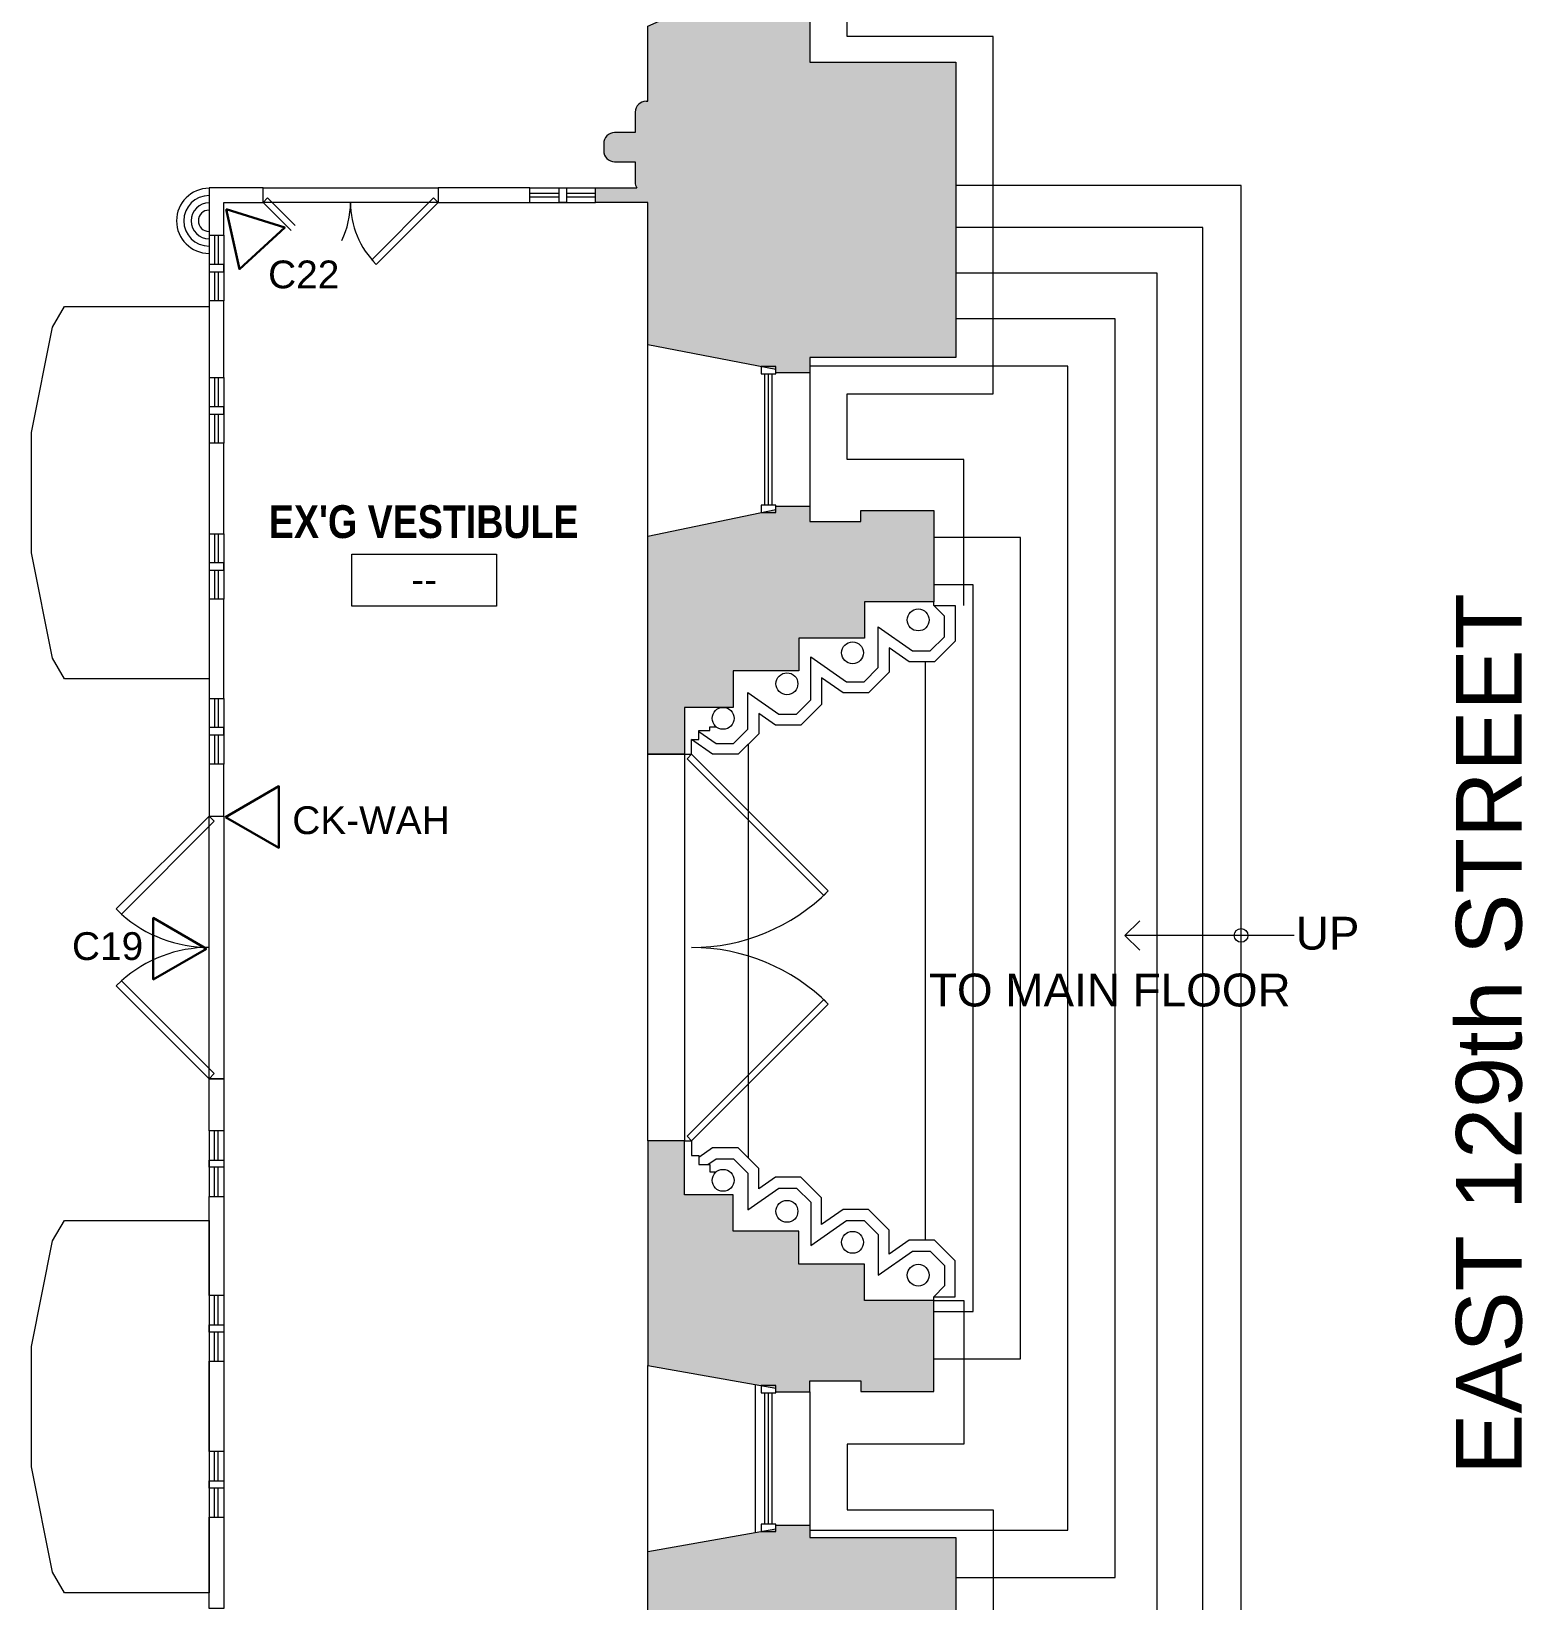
# Model space of a CAD drawing. Header units: inches. Extents: x 891 to 14187, y -1169 to 3232.
# Drawn here: x 6823.7 to 7232.7, y 1950.7 to 2381.1 of the extents above; entities that cross this region are included whole.
import ezdxf

# ---------------------------------------------------------------- set-up
doc = ezdxf.new("R2010")
doc.units = ezdxf.units.IN
doc.header["$MEASUREMENT"] = 0
doc.linetypes.add('IMPORT-IMPORT-HIDDEN2', pattern=[0.1875, 0.125, -0.0625])
doc.layers.add('_DROPS_IDFS', color=7, linetype='Continuous')
for name, color, linetype, lineweight in [('_OPTEC_LAYER', 1, 'Continuous', 30), ('A-ANNO-RM TAG', 7, 'Continuous', 9), ('A-DOOR-EXG', 7, 'Continuous', 9), ('A-DOOR-HEAD', 7, 'IMPORT-IMPORT-HIDDEN2', 9), ('A-Hatch', 7, 'Continuous', 9), ('A-STAIR-EX_G', 7, 'Continuous', 9), ('EX-EXT-CORE', 7, 'Continuous', 9), ('EX-Int Wall', 7, 'Continuous', 9), ('EX-Windows', 7, 'Continuous', 9), ('G-ANNO-TEXT', 7, 'Continuous', 9), ('MUC-LOW_WALL', 7, 'Continuous', 9), ('MUC-Text', 7, 'Continuous', 9), ('SPEAKER', 10, 'Continuous', 20)]:
    doc.layers.add(name, color=color, linetype=linetype, lineweight=lineweight)
doc.styles.add('Arial', font='arial.ttf', dxfattribs={"height": 7.623})
doc.styles.add('Arial Narrow_B', font='ARIALNB.TTF', dxfattribs={"height": 9})
doc.styles.add('Arial_2', font='arial.ttf', dxfattribs={"height": 4.5})
doc.styles.add('Arial_3', font='arial.ttf', dxfattribs={"height": 18})

msp = doc.modelspace()

# ---------------------------------------------------------------- hatches: boundary and pattern name
at = {"layer": 'A-Hatch'}
h = msp.add_hatch(color=9, dxfattribs=at)
h.paths.add_polyline_path([(6992.79, 2182.9), (7002.79, 2182.9), (7002.79, 2195.7), (7016.21, 2195.7), (7016.21, 2205.7), (7034.21, 2205.7), (7034.21, 2214.7), (7052.21, 2214.7), (7052.21, 2224.7), (7071.21, 2224.7), (7071.21, 2249.7), (7051.21, 2249.7), (7051.21, 2246.7), (7037.21, 2246.7), (7037.21, 2250.88), (7027.88, 2250.88), (7027.88, 2250.03), (6992.79, 2242.71), (6992.79, 2205.64)])
h.paths.add_polyline_path([(7037.21, 2287.5), (7037.21, 2291.7), (7077.21, 2291.7), (7077.21, 2372.7), (7037.21, 2372.7), (7037.21, 2391.67), (7032.71, 2391.67), (7032.71, 2397.67), (7015, 2397.67), (7015, 2393.67), (7010.5, 2393.67), (7008.05, 2389.37), (6992.79, 2382.56), (6992.79, 2361.99), (6992.32, 2361.99), (6991.54, 2361.89), (6990.82, 2361.59), (6990.2, 2361.11), (6989.72, 2360.49), (6989.42, 2359.76), (6989.32, 2358.99), (6989.32, 2353.35), (6983.67, 2353.35), (6982.9, 2353.24), (6982.17, 2352.94), (6981.55, 2352.47), (6981.08, 2351.85), (6980.78, 2351.12), (6980.67, 2350.35), (6980.67, 2348.39), (6980.78, 2347.61), (6981.08, 2346.89), (6981.55, 2346.27), (6982.17, 2345.79), (6982.9, 2345.49), (6983.67, 2345.39), (6989.32, 2345.39), (6989.32, 2339.75), (6989.36, 2339.21), (6989.51, 2338.69), (6989.74, 2338.2), (6978.44, 2338.2), (6978.44, 2334.2), (6992.79, 2334.2), (6992.79, 2295.17), (7027.88, 2288.42), (7027.88, 2287.5)])
h = msp.add_hatch(color=9, dxfattribs=at)
h.paths.add_polyline_path([(7015, 1858.63), (7034.71, 1858.63), (7034.71, 1865.63), (7039.21, 1865.63), (7039.21, 1887.04), (7077.21, 1887.04), (7077.21, 1968.04), (7037.21, 1968.04), (7037.21, 1971.38), (7027.88, 1971.38), (7027.88, 1970.4), (6992.79, 1964.21), (6992.79, 1922.66), (6978.44, 1922.66), (6978.44, 1918.66), (6992.79, 1918.66), (6992.79, 1917.95), (6992.05, 1917.98), (6991.33, 1917.82), (6990.66, 1917.49), (6990.1, 1917.01), (6989.67, 1916.41), (6989.41, 1915.72), (6989.32, 1914.99), (6989.32, 1909.35), (6983.67, 1909.35), (6982.97, 1909.26), (6982.3, 1909.01), (6981.71, 1908.61), (6981.23, 1908.09), (6980.89, 1907.46), (6980.71, 1906.77), (6980.69, 1906.06), (6980.84, 1905.37), (6980.69, 1904.67), (6980.71, 1903.96), (6980.89, 1903.27), (6981.23, 1902.65), (6981.71, 1902.12), (6982.3, 1901.72), (6982.97, 1901.47), (6983.67, 1901.39), (6989.32, 1901.39), (6989.32, 1895.75), (6989.41, 1895.01), (6989.67, 1894.32), (6990.1, 1893.72), (6990.66, 1893.24), (6991.33, 1892.91), (6992.05, 1892.76), (6992.79, 1892.78), (6992.79, 1875.74), (7009.13, 1866.95), (7010.5, 1863.19), (7015, 1863.19)])
h.paths.add_polyline_path([(7037.21, 2008), (7037.21, 2011.04), (7051.21, 2011.04), (7051.21, 2008.04), (7071.21, 2008.04), (7071.21, 2033.04), (7052.21, 2033.04), (7052.21, 2043.04), (7034.21, 2043.04), (7034.21, 2052.04), (7016.21, 2052.04), (7016.21, 2062.04), (7002.79, 2062.04), (7002.79, 2076.85), (6992.79, 2076.85), (6992.79, 2015.17), (7027.88, 2008.98), (7027.88, 2008)])

# ---------------------------------------------------------------- linework, layer by layer
at = {"layer": '_DROPS_IDFS', "color": 1, "lineweight": 30}
for points in [[(6877.11, 2332.41), (6880.76, 2315.92), (6893.21, 2327.33)], [(6876.99, 2165.64), (6891.61, 2157.2), (6891.61, 2174.09)], [(6871.78, 2129.53), (6857.16, 2137.97), (6857.16, 2121.09)]]:
    msp.add_lwpolyline(points, close=True, dxfattribs=at)
at = {"layer": 'A-ANNO-RM TAG', "color": 9, "flags": 128}
msp.add_lwpolyline([(6911.62, 2237.73), (6951.3, 2237.73), (6951.3, 2223.51), (6911.62, 2223.51)], close=True, dxfattribs=at)
at = {"layer": 'A-DOOR-EXG', "color": 8}
for p, q in [((6887.25, 2334.2), (6888.49, 2335.44)), ((6894.96, 2326.5), (6887.25, 2334.2)), ((6888.49, 2335.44), (6896.07, 2327.86)), ((6934.02, 2335.44), (6917.05, 2318.47)), ((6918.28, 2317.23), (6935.25, 2334.2)), ((6935.25, 2334.2), (6934.02, 2335.44)), ((6917.05, 2318.47), (6918.28, 2317.23)), ((7004.79, 2182.85), (7003.55, 2181.61)), ((7042.26, 2145.37), (7004.79, 2182.85)), ((7003.55, 2181.61), (7041.02, 2144.13)), ((7041.02, 2144.13), (7042.26, 2145.37)), ((7003.55, 2078.08), (7041.02, 2115.56)), ((7042.26, 2114.32), (7004.79, 2076.85)), ((7041.02, 2115.56), (7042.26, 2114.32)), ((7004.79, 2076.85), (7003.55, 2078.08))]:
    msp.add_line(p, q, dxfattribs=at)
msp.add_lwpolyline([(6872.47, 2165.87), (6847.01, 2140.42), (6848.43, 2139), (6873.88, 2164.46)], close=True, dxfattribs=at)
at = {"layer": 'A-DOOR-EXG', "color": 8, "flags": 128}
msp.add_lwpolyline([(6872.47, 2093.87), (6847.01, 2119.33), (6848.43, 2120.74), (6873.88, 2095.29)], close=True, dxfattribs=at)
at = {"layer": 'A-DOOR-EXG', "color": 8}
for centre, radius, start, end in [((6887.25, 2334.2), 24, 334.2511, 0), ((6935.25, 2334.2), 24, 180, 225), ((7004.79, 2182.85), 53, 270, 315), ((6872.55, 2166.3), 36.43, 228.5347, 269.8762), ((6872.55, 2093.45), 36.43, 90.1238, 131.4653), ((7004.79, 2076.85), 53, 45, 90)]:
    msp.add_arc(centre, radius, start, end, dxfattribs=at)
at = {"layer": 'A-DOOR-HEAD', "color": 8, "linetype": 'Continuous'}
for p, q in [((6887.25, 2338.2), (6935.25, 2338.2)), ((6887.25, 2334.2), (6887.25, 2338.2)), ((6935.25, 2338.2), (6935.25, 2334.2)), ((6935.25, 2334.2), (6887.25, 2334.2)), ((6992.79, 2182.9), (7002.79, 2182.9)), ((6992.79, 2076.85), (6992.79, 2182.9)), ((7002.79, 2182.9), (7002.79, 2076.85)), ((6872.47, 2165.87), (6876.47, 2165.87)), ((6872.47, 2093.87), (6872.47, 2165.87)), ((6876.47, 2165.87), (6876.47, 2093.87)), ((6876.47, 2093.87), (6872.47, 2093.87)), ((7002.79, 2076.85), (6992.79, 2076.85))]:
    msp.add_line(p, q, dxfattribs=at)
at = {"layer": 'A-Hatch', "color": 9}
msp.add_line((7027.88, 2008), (7027.88, 2008.98), dxfattribs=at)
at = {"layer": 'A-STAIR-EX_G', "color": 8}
for p, q in [((7155.46, 2338.82), (7077.21, 2338.82)), ((7155.46, 1921.54), (7155.46, 2338.82)), ((7144.96, 2327.32), (7077.21, 2327.32)), ((7144.96, 1933.04), (7144.96, 2327.32)), ((7132.46, 2314.82), (7077.21, 2314.82)), ((7132.46, 1945.54), (7132.46, 2314.82)), ((7120.96, 2302.32), (7077.21, 2302.32)), ((7120.96, 1957.04), (7120.96, 2302.32)), ((7107.96, 2289.32), (7037.21, 2289.32)), ((7107.96, 1970.04), (7107.96, 2289.32)), ((7094.96, 2242.32), (7071.21, 2242.32)), ((7094.96, 2017.04), (7094.96, 2242.32)), ((7081.96, 2229.32), (7071.21, 2229.32)), ((7081.96, 2030.04), (7081.96, 2229.32)), ((7068.96, 2049.54), (7068.96, 2208.2)), ((7020.38, 2072.07), (7020.38, 2185.67)), ((7071.21, 2030.04), (7081.96, 2030.04)), ((7071.21, 2017.04), (7094.96, 2017.04)), ((7037.21, 1970.04), (7107.96, 1970.04)), ((7077.21, 1957.04), (7120.96, 1957.04))]:
    msp.add_line(p, q, dxfattribs=at)
at = {"layer": 'EX-EXT-CORE', "color": 8, "flags": 128}
for points in [[(6992.32, 2361.99), (6992.79, 2361.99), (6992.79, 2382.56), (7008.05, 2389.37), (7010.5, 2393.67), (7015, 2393.67), (7015, 2397.67), (7032.71, 2397.67), (7032.71, 2391.67), (7037.21, 2391.67), (7037.21, 2372.7), (7077.21, 2372.7), (7077.21, 2291.7), (7037.21, 2291.7), (7037.21, 2287.5), (7027.88, 2287.5), (7027.88, 2288.42), (6992.79, 2295.17), (6992.79, 2334.2), (6978.44, 2334.2), (6978.44, 2338.2), (6989.74, 2338.2)], [(6989.32, 2358.99), (6989.32, 2353.35), (6983.67, 2353.35)], [(6980.67, 2350.35), (6980.67, 2349.37), (6980.67, 2348.39)], [(6983.67, 2345.39), (6989.32, 2345.39), (6989.32, 2339.75)], [(7027.88, 2008), (7037.21, 2008), (7037.21, 2011.04), (7051.21, 2011.04), (7051.21, 2008.04), (7071.21, 2008.04), (7071.21, 2033.04), (7052.21, 2033.04), (7052.21, 2043.04), (7034.21, 2043.04), (7034.21, 2052.04), (7016.21, 2052.04), (7016.21, 2062.04), (7002.79, 2062.04), (7002.79, 2076.85), (6992.79, 2076.85), (6992.79, 2015.17), (7027.88, 2008.98)], [(6992.32, 1917.99), (6992.79, 1917.99), (6992.79, 1918.66), (6978.44, 1918.66), (6978.44, 1922.66), (6992.79, 1922.66), (6992.79, 1964.21), (7027.88, 1970.4), (7027.88, 1971.38), (7037.21, 1971.38), (7037.21, 1968.04), (7077.21, 1968.04), (7077.21, 1887.04), (7039.21, 1887.04), (7039.21, 1865.63), (7034.71, 1865.63), (7034.71, 1858.63), (7015, 1858.63), (7015, 1863.19), (7010.5, 1863.19), (7009.13, 1866.95), (6992.79, 1875.74), (6992.79, 1892.75), (6992.32, 1892.75)]]:
    msp.add_lwpolyline(points, dxfattribs=at)
for points in [[(6876.47, 2325.2), (6876.47, 2334.2), (6887.25, 2334.2), (6887.25, 2338.2), (6872.47, 2338.2), (6872.47, 2325.2)], [(6960.44, 2338.2), (6935.25, 2338.2), (6935.25, 2334.2), (6960.44, 2334.2)], [(6970.44, 2338.2), (6970.44, 2334.2), (6968.44, 2334.2), (6968.44, 2338.2)], [(6872.47, 2315.2), (6876.47, 2315.2), (6876.47, 2317.2), (6872.47, 2317.2)], [(6876.47, 2286.17), (6876.47, 2307.2), (6872.47, 2307.2), (6872.47, 2286.17)], [(6872.47, 2276.17), (6876.47, 2276.17), (6876.47, 2278.17), (6872.47, 2278.17)], [(6876.47, 2243.36), (6876.47, 2268.17), (6872.47, 2268.17), (6872.47, 2243.36)], [(7002.79, 2195.7), (7002.79, 2182.9), (6992.79, 2182.9), (6992.79, 2242.71), (7027.88, 2250.03), (7027.88, 2250.88), (7037.21, 2250.88), (7037.21, 2246.7), (7051.21, 2246.7), (7051.21, 2249.7), (7071.21, 2249.7), (7071.21, 2224.7), (7052.21, 2224.7), (7052.21, 2214.7), (7034.21, 2214.7), (7034.21, 2205.7), (7016.21, 2205.7), (7016.21, 2195.7)], [(6872.47, 2233.36), (6876.47, 2233.36), (6876.47, 2235.36), (6872.47, 2235.36)], [(6876.47, 2198.18), (6876.47, 2225.36), (6872.47, 2225.36), (6872.47, 2198.18)], [(6872.47, 2188.18), (6876.47, 2188.18), (6876.47, 2190.18), (6872.47, 2190.18)], [(6876.47, 2165.87), (6876.47, 2180.18), (6872.47, 2180.18), (6872.47, 2165.87)], [(6876.47, 2093.87), (6876.47, 2079.56), (6872.47, 2079.56), (6872.47, 2093.87)], [(6872.47, 2071.56), (6876.47, 2071.56), (6876.47, 2069.56), (6872.47, 2069.56)], [(6876.47, 2061.56), (6876.47, 2034.38), (6872.47, 2034.38), (6872.47, 2061.56)], [(6872.47, 2026.38), (6876.47, 2026.38), (6876.47, 2024.38), (6872.47, 2024.38)], [(6876.47, 2016.38), (6876.47, 1991.57), (6872.47, 1991.57), (6872.47, 2016.38)], [(6872.47, 1983.57), (6876.47, 1983.57), (6876.47, 1981.57), (6872.47, 1981.57)], [(6876.47, 1973.57), (6876.47, 1948.54), (6872.47, 1948.54), (6872.47, 1973.57)]]:
    msp.add_lwpolyline(points, close=True, dxfattribs=at)
at = {"layer": 'EX-EXT-CORE', "color": 8}
for centre, start, end in [((6992.32, 2358.99), 90, 180), ((6983.67, 2350.35), 90, 180), ((6983.67, 2348.39), 180, 270), ((6992.32, 2339.75), 180, 210.9625)]:
    msp.add_arc(centre, 3, start, end, dxfattribs=at)
at = {"layer": 'EX-Int Wall', "color": 8}
for p, q in [((6829.55, 2300.04), (6832.81, 2305.68)), ((6832.81, 2305.68), (6872.47, 2305.68)), ((6872.47, 2305.68), (6872.47, 2233.36)), ((6823.74, 2271.11), (6829.55, 2300.04)), ((6823.74, 2238.11), (6823.74, 2271.11)), ((6829.55, 2209.18), (6823.74, 2238.11)), ((6872.47, 2233.36), (6872.47, 2203.55)), ((7071.21, 2223.7), (7071.21, 2224.7)), ((7074.09, 2220.7), (7071.21, 2223.7)), ((7071.21, 2223.7), (7077.09, 2223.7)), ((7077.09, 2223.7), (7077.09, 2213.86)), ((7055.96, 2206.65), (7055.96, 2217.79)), ((7055.96, 2217.79), (7065.37, 2211.2)), ((7074.09, 2215.1), (7074.09, 2220.7)), ((7070.19, 2211.2), (7074.09, 2215.1)), ((7077.09, 2213.86), (7071.43, 2208.2)), ((6832.81, 2203.55), (6829.55, 2209.18)), ((7037.43, 2197.77), (7037.43, 2209.62)), ((7037.43, 2209.62), (7047.25, 2202.75)), ((7064.43, 2208.2), (7058.96, 2212.03)), ((7058.96, 2212.03), (7058.96, 2205.4)), ((7071.43, 2208.2), (7064.43, 2208.2)), ((7065.37, 2211.2), (7070.19, 2211.2)), ((7046.3, 2199.75), (7040.43, 2203.86)), ((7040.43, 2203.86), (7040.43, 2196.53)), ((7052.06, 2202.75), (7055.96, 2206.65)), ((7058.96, 2205.4), (7053.3, 2199.75)), ((6872.47, 2203.55), (6832.81, 2203.55)), ((7020.21, 2189.74), (7020.21, 2199.83)), ((7020.21, 2199.83), (7028.72, 2193.87)), ((7053.3, 2199.75), (7046.3, 2199.75)), ((7047.25, 2202.75), (7052.06, 2202.75)), ((7033.53, 2193.87), (7037.43, 2197.77)), ((7040.43, 2196.53), (7034.77, 2190.87)), ((7027.77, 2190.87), (7023.21, 2194.07)), ((7023.21, 2194.07), (7023.21, 2188.5)), ((7034.77, 2190.87), (7027.77, 2190.87)), ((7028.72, 2193.87), (7033.53, 2193.87)), ((7004.79, 2182.9), (7004.79, 2186.9)), ((7004.79, 2186.9), (7006.79, 2186.9)), ((7010.55, 2182.84), (7004.79, 2186.88)), ((7006.79, 2186.9), (7006.79, 2189.4)), ((7006.79, 2189.4), (7009.79, 2189.4)), ((7006.79, 2189.14), (7011.5, 2185.84)), ((7009.79, 2189.4), (7009.79, 2190.4)), ((7009.79, 2190.4), (7011.5, 2190.4)), ((7016.31, 2185.84), (7020.21, 2189.74)), ((7023.21, 2188.5), (7017.55, 2182.84)), ((7002.79, 2182.9), (7004.79, 2182.9)), ((7017.55, 2182.84), (7010.55, 2182.84)), ((7011.5, 2185.84), (7016.31, 2185.84)), ((7002.79, 2076.8), (7004.79, 2076.8)), ((7004.79, 2076.8), (7004.79, 2072.8)), ((7010.55, 2074.9), (7006.79, 2072.26)), ((7017.55, 2074.9), (7010.55, 2074.9)), ((7023.21, 2069.24), (7017.55, 2074.9)), ((7004.79, 2072.8), (7006.79, 2072.8)), ((7006.79, 2072.8), (7006.79, 2070.3)), ((7006.79, 2070.3), (7009.79, 2070.3)), ((7009.21, 2070.3), (7011.5, 2071.9)), ((7009.79, 2070.3), (7009.79, 2068.3)), ((7011.5, 2071.9), (7016.31, 2071.9)), ((7016.31, 2071.9), (7020.21, 2068)), ((7009.79, 2068.3), (7011.5, 2068.3)), ((7020.21, 2068), (7020.21, 2057.91)), ((7023.21, 2063.67), (7023.21, 2069.24)), ((7027.77, 2066.87), (7023.21, 2063.67)), ((7034.77, 2066.87), (7027.77, 2066.87)), ((7040.43, 2061.21), (7034.77, 2066.87)), ((7020.21, 2057.91), (7028.72, 2063.87)), ((7028.72, 2063.87), (7033.53, 2063.87)), ((7033.53, 2063.87), (7037.43, 2059.97)), ((7037.43, 2059.97), (7037.43, 2048.12)), ((7040.43, 2053.88), (7040.43, 2061.21)), ((7046.3, 2057.99), (7040.43, 2053.88)), ((7053.3, 2057.99), (7046.3, 2057.99)), ((7058.96, 2052.34), (7053.3, 2057.99)), ((6829.55, 2049.39), (6832.81, 2055.02)), ((6832.81, 2055.02), (6872.47, 2055.02)), ((6872.47, 2055.02), (6872.47, 2024.38)), ((7037.43, 2048.12), (7047.25, 2054.99)), ((7047.25, 2054.99), (7052.06, 2054.99)), ((7052.06, 2054.99), (7055.96, 2051.1)), ((6823.74, 2020.45), (6829.55, 2049.39)), ((7055.96, 2051.1), (7055.96, 2039.95)), ((7058.96, 2045.71), (7058.96, 2052.34)), ((7064.43, 2049.54), (7058.96, 2045.71)), ((7071.43, 2049.54), (7064.43, 2049.54)), ((7077.09, 2043.89), (7071.43, 2049.54)), ((7055.96, 2039.95), (7065.37, 2046.54)), ((7065.37, 2046.54), (7070.19, 2046.54)), ((7070.19, 2046.54), (7074.09, 2042.64)), ((7074.09, 2042.64), (7074.09, 2037.04)), ((7077.09, 2034.04), (7077.09, 2043.89)), ((7074.09, 2037.04), (7071.21, 2034.04)), ((7071.21, 2033.04), (7071.21, 2034.04)), ((7071.21, 2034.04), (7077.09, 2034.04)), ((6872.47, 2024.38), (6872.47, 1952.89)), ((6823.74, 1987.45), (6823.74, 2020.45)), ((6829.55, 1958.52), (6823.74, 1987.45)), ((6832.81, 1952.89), (6829.55, 1958.52)), ((6872.47, 1952.89), (6832.81, 1952.89))]:
    msp.add_line(p, q, dxfattribs=at)
for centre in [(7066.92, 2219.7), (7048.92, 2210.7), (7030.92, 2202.2), (7013.42, 2192.7), (7013.42, 2065.99), (7030.92, 2057.49), (7048.92, 2048.99), (7066.92, 2039.99)]:
    msp.add_circle(centre, 3, dxfattribs=at)
at = {"layer": 'EX-Windows', "color": 8}
for p, q in [((6968.44, 2336.7), (6960.44, 2336.7)), ((6968.44, 2335.7), (6960.44, 2335.7)), ((6978.44, 2336.7), (6970.44, 2336.7)), ((6978.44, 2335.7), (6970.44, 2335.7)), ((6873.97, 2325.2), (6873.97, 2317.2)), ((6874.97, 2325.2), (6874.97, 2317.2)), ((6873.97, 2315.2), (6873.97, 2307.2)), ((6874.97, 2315.2), (6874.97, 2307.2)), ((6873.97, 2286.17), (6873.97, 2278.17)), ((6874.97, 2286.17), (6874.97, 2278.17)), ((7023.88, 2289.19), (7023.88, 2287.19)), ((7027.88, 2289.19), (7023.88, 2289.19)), ((7023.88, 2287.19), (7027.88, 2287.19)), ((7024.88, 2251.19), (7024.88, 2287.19)), ((7025.88, 2251.19), (7025.88, 2287.19)), ((7026.88, 2251.19), (7026.88, 2287.19)), ((7027.88, 2287.19), (7027.88, 2289.19)), ((6873.97, 2276.17), (6873.97, 2268.17)), ((6874.97, 2276.17), (6874.97, 2268.17)), ((7023.88, 2251.19), (7023.88, 2249.19)), ((7027.88, 2251.19), (7023.88, 2251.19)), ((7027.88, 2249.19), (7027.88, 2251.19)), ((7023.88, 2249.19), (7027.88, 2249.19)), ((6873.97, 2243.36), (6873.97, 2235.36)), ((6874.97, 2243.36), (6874.97, 2235.36)), ((6873.97, 2233.36), (6873.97, 2225.36)), ((6874.97, 2233.36), (6874.97, 2225.36)), ((6873.97, 2198.18), (6873.97, 2190.18)), ((6874.97, 2198.18), (6874.97, 2190.18)), ((6873.97, 2188.18), (6873.97, 2180.18)), ((6874.97, 2188.18), (6874.97, 2180.18)), ((6873.97, 2071.56), (6873.97, 2079.56)), ((6874.97, 2071.56), (6874.97, 2079.56)), ((6873.97, 2061.56), (6873.97, 2069.56)), ((6874.97, 2061.56), (6874.97, 2069.56)), ((6873.97, 2026.38), (6873.97, 2034.38)), ((6874.97, 2026.38), (6874.97, 2034.38)), ((6873.97, 2016.38), (6873.97, 2024.38)), ((6874.97, 2016.38), (6874.97, 2024.38)), ((7023.88, 2009.69), (7023.88, 2007.69)), ((7027.88, 2009.69), (7023.88, 2009.69)), ((7023.88, 2007.69), (7027.88, 2007.69)), ((7024.88, 1971.69), (7024.88, 2007.69)), ((7025.88, 1971.69), (7025.88, 2007.69)), ((7026.88, 1971.69), (7026.88, 2007.69)), ((7027.88, 2007.69), (7027.88, 2009.69)), ((6873.97, 1983.57), (6873.97, 1991.57)), ((6874.97, 1983.57), (6874.97, 1991.57)), ((6873.97, 1973.57), (6873.97, 1981.57)), ((6874.97, 1973.57), (6874.97, 1981.57)), ((7023.88, 1971.69), (7023.88, 1969.69)), ((7027.88, 1971.69), (7023.88, 1971.69)), ((7027.88, 1969.69), (7027.88, 1971.69)), ((7023.88, 1969.69), (7027.88, 1969.69))]:
    msp.add_line(p, q, dxfattribs=at)
at = {"layer": 'MUC-LOW_WALL', "color": 8}
for p, q in [((7047.46, 2379.7), (7047.46, 2529.7)), ((7087.46, 2379.7), (7047.46, 2379.7)), ((7087.46, 2281.7), (7087.46, 2379.7)), ((6960.44, 2338.2), (6978.44, 2338.2)), ((6960.44, 2334.2), (6978.44, 2334.2)), ((6872.47, 2325.2), (6872.47, 2307.2)), ((6876.47, 2325.2), (6876.47, 2307.2)), ((6992.79, 2242.71), (6992.79, 2295.17)), ((6872.47, 2286.17), (6872.47, 2268.17)), ((6876.47, 2286.17), (6876.47, 2268.17)), ((7037.21, 2287.5), (7037.21, 2250.88)), ((7047.46, 2263.7), (7047.46, 2281.7)), ((7047.46, 2281.7), (7087.46, 2281.7)), ((7079.46, 2263.7), (7047.46, 2263.7)), ((7079.46, 2223.7), (7079.46, 2263.7)), ((6872.47, 2243.36), (6872.47, 2225.36)), ((6876.47, 2243.36), (6876.47, 2225.36)), ((6872.47, 2198.18), (6872.47, 2180.18)), ((6876.47, 2198.18), (6876.47, 2180.18)), ((6872.47, 2079.56), (6872.47, 2061.56)), ((6876.47, 2079.56), (6876.47, 2061.56)), ((6872.47, 2034.38), (6872.47, 2016.38)), ((6876.47, 2034.38), (6876.47, 2016.38)), ((7071.21, 2033.04), (7079.46, 2033.04)), ((7079.46, 2033.04), (7079.46, 1993.66)), ((6992.79, 1964.21), (6992.79, 2015.17)), ((7022.21, 2009.98), (7022.21, 1969.4)), ((7037.21, 2008), (7037.21, 1971.38)), ((7079.46, 1993.66), (7047.46, 1993.66)), ((7047.46, 1993.66), (7047.46, 1975.66)), ((6872.47, 1991.57), (6872.47, 1973.57)), ((6876.47, 1991.57), (6876.47, 1973.57)), ((7047.46, 1975.66), (7087.46, 1975.66)), ((7087.46, 1975.66), (7087.46, 1877.66))]:
    msp.add_line(p, q, dxfattribs=at)
at = {"layer": 'MUC-Text', "color": 8}
msp.add_line((7123.61, 2133.15), (7127.66, 2129.1), dxfattribs=at)
msp.add_lwpolyline([(7170.04, 2133.15), (7123.61, 2133.15), (7127.66, 2137.2)], dxfattribs=at)
msp.add_circle((7155.46, 2133.15), 1.87, dxfattribs=at)
at = {"layer": 'SPEAKER', "color": 3}
for radius in [8.94, 6.94, 4.94, 2.93]:
    msp.add_arc((6872.47, 2329.17), radius, 90, 270, dxfattribs=at)

# ---------------------------------------------------------------- texts
at = {"layer": '_OPTEC_LAYER', "char_height": 7.623, "attachment_point": 1, "style": 'Arial'}
for s, width, heights, insert in [('C22', 35.0255, [24.98], (6888.65, 2318.28)), ('CK-WAH', 5.9059, [1.2], (6895.28, 2168.58)), ('C19', 5.9059, [1.2], (6834.87, 2134.05))]:
    msp.add_mtext_dynamic_manual_height_columns(s, width=width, gutter_width=1, heights=heights, dxfattribs=dict(at, insert=insert))
at = {"layer": 'A-ANNO-RM TAG'}
for s, height, style, p in [("EX'G VESTIBULE", 9, 'Arial Narrow_B', (6888.86, 2242.16)), ('--', 7.623, 'Arial', (6927.91, 2227.04))]:
    msp.add_text(s, height=height, dxfattribs=dict(at, style=style)).set_placement(p)
at = {"layer": 'G-ANNO-TEXT', "style": 'Arial_3'}
msp.add_text('EAST 129th STREET', height=18, rotation=90, dxfattribs=at).set_placement((7232.4, 1985.25))
at = {"layer": 'MUC-Text', "style": 'Arial_2'}
for s, p in [('UP', (7170.43, 2129.28)), ('TO MAIN FLOOR', (7069.86, 2113.69))]:
    msp.add_text(s, height=9, dxfattribs=at).set_placement(p)

doc.saveas('drawing.dxf')
